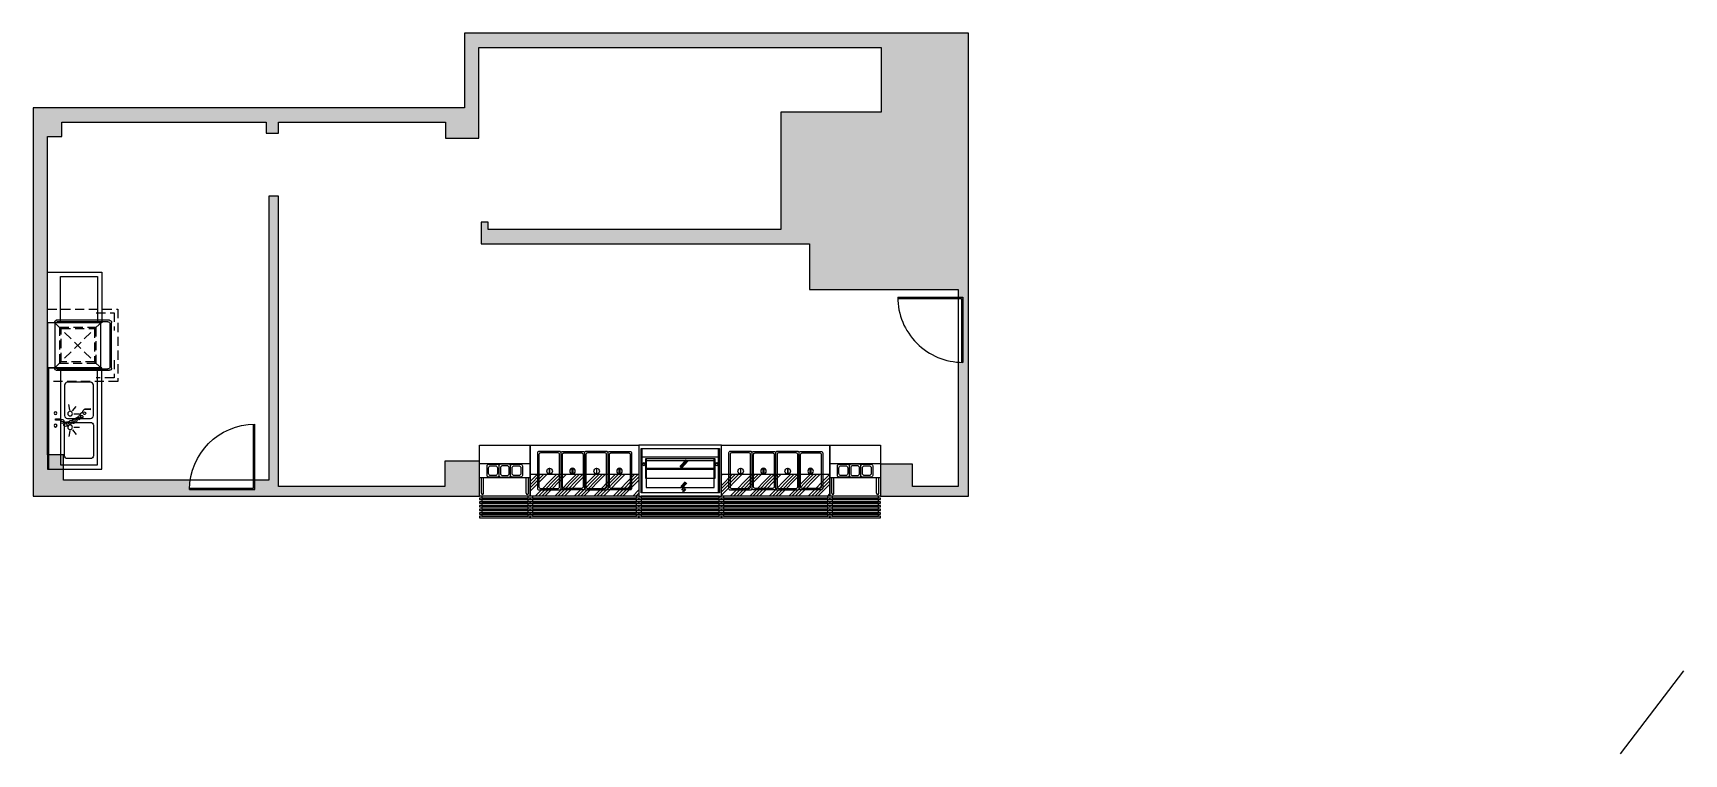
# Model space of a CAD drawing. Header units: millimetres. Extents: x 5908 to 16348, y 14979 to 16693.
# Drawn here: x 5908 to 8189, y 14979 to 15974 of the extents above; entities that cross this region are included whole.
import ezdxf

# ---------------------------------------------------------------- set-up
doc = ezdxf.new("R2010")
doc.units = ezdxf.units.MM
doc.linetypes.add('DASHED', pattern=[19.05, 12.7, -6.35])
doc.linetypes.add('HIDDENX2', pattern=[19.05, 12.7, -6.35])
doc.layers.add('S2000-002 Çizgi', color=7, linetype='Continuous')

# ---------------------------------------------------------------- blocks, each defined once
blk = doc.blocks.new('A$C02F92F7D')
at = {"color": 7}
for points in [[(194.2, 97.1), (97.1, 97.1), (97.1, 194.2)], [(194.2, 99), (99, 99), (99, 194.2)]]:
    blk.add_lwpolyline(points, dxfattribs=at)
blk.add_arc((97.1, 97.1), 97.1, 0.0001, 90.0001, dxfattribs=at)
blk = doc.blocks.new('A$C34105880')
at = {"layer": 'S2000-002 Çizgi'}
for p, q in [((2.5, 33.7), (2.5, 55)), ((5.5, 33.7), (5.5, 55)), ((64.5, 33.7), (64.5, 55)), ((67.5, 33.7), (67.5, 55))]:
    blk.add_line(p, q, dxfattribs=at)
for points in [[(0, 100), (70, 100), (70, 30), (0, 30)], [(0, 55), (0, 75), (70, 75), (70, 55)], [(0, 25), (70, 25), (70, 27), (0, 27)], [(3, 27), (67, 27), (67, 30), (3, 30)], [(3, 22), (67, 22), (67, 25), (3, 25)], [(0, 20), (70, 20), (70, 22), (0, 22)], [(0, 15), (70, 15), (70, 17), (0, 17)], [(0, 10), (70, 10), (70, 12), (0, 12)], [(0, 5), (70, 5), (70, 7), (0, 7)], [(0, 0), (70, 0), (70, 2), (0, 2)], [(3, 17), (67, 17), (67, 20), (3, 20)], [(3, 12), (67, 12), (67, 15), (3, 15)], [(3, 12), (67, 12), (67, 15), (3, 15)], [(3, 12), (67, 12), (67, 15), (3, 15)], [(3, 7), (67, 7), (67, 10), (3, 10)], [(3, 7), (67, 7), (67, 10), (3, 10)], [(3, 2), (67, 2), (67, 5), (3, 5)]]:
    blk.add_lwpolyline(points, close=True, dxfattribs=at)
for points in [[(12.5, 73.8), (24.7, 73.8, -0.414214), (26.7, 71.8), (26.7, 58.2, -0.414214), (24.7, 56.2), (12.5, 56.2, -0.414214), (10.5, 58.2), (10.5, 71.8, -0.414214)], [(15.5, 71.8), (21.7, 71.8, -0.414214), (24.7, 68.8), (24.7, 61.2, -0.414214), (21.7, 58.2), (15.5, 58.2, -0.414214), (12.5, 61.2), (12.5, 68.8, -0.414214)], [(40.9, 73.8), (28.7, 73.8, 0.414214), (26.7, 71.8), (26.7, 58.2, 0.414214), (28.7, 56.2), (40.9, 56.2, 0.414214), (42.9, 58.2), (42.9, 71.8, 0.414214)], [(37.9, 71.8), (31.7, 71.8, 0.414214), (28.7, 68.8), (28.7, 61.2, 0.414214), (31.7, 58.2), (37.9, 58.2, 0.414214), (40.9, 61.2), (40.9, 68.8, 0.414214)], [(44.9, 73.8), (57.1, 73.8, -0.414214), (59.1, 71.8), (59.1, 58.2, -0.414214), (57.1, 56.2), (44.9, 56.2, -0.414214), (42.9, 58.2), (42.9, 71.8, -0.414214)], [(47.9, 71.8), (54.1, 71.8, -0.414214), (57.1, 68.8), (57.1, 61.2, -0.414214), (54.1, 58.2), (47.9, 58.2, -0.414214), (44.9, 61.2), (44.9, 68.8, -0.414214)]]:
    blk.add_lwpolyline(points, format="xyb", close=True, dxfattribs=at)
for centre in [(4, 33.7), (66, 33.7), (66, 33.7)]:
    blk.add_arc(centre, 1.51, 180, 0, dxfattribs=at)
blk = doc.blocks.new('A$C4383204F')
at = {"layer": 'S2000-002 Çizgi'}
for points in [[(51, 32.5), (2, 32.5, 0.414214), (0, 30.5), (0, 2, 0.414214), (2, 0), (51, 0, 0.414214), (53, 2), (53, 30.5, 0.414214)], [(49, 30.5), (4, 30.5, 0.414214), (2, 28.5), (2, 4, 0.414214), (4, 2), (49, 2, 0.414214), (51, 4), (51, 28.5, 0.414214)]]:
    blk.add_lwpolyline(points, format="xyb", close=True, dxfattribs=at)
blk.add_lwpolyline([(29.7, 16.2), (22.2, 16.2), (22.2, 15.4), (29.7, 15.4)], close=True, dxfattribs=at)
blk.add_circle((25.9, 15.8), 3.82, dxfattribs=at)
blk = doc.blocks.new('A$C50303E51')
at = {"layer": 'S2000-002 Çizgi'}
h = blk.add_hatch(dxfattribs=at)
h.set_pattern_fill('ANSI34', color=254, style=0)
h.set_pattern_definition([(45, (-7223.186, -591.372), (-13.470384, 13.470384), []), (45, (-7218.696, -591.372), (-13.470384, 13.470384), []), (45, (-7214.205, -591.372), (-13.470384, 13.470384), []), (45, (-7209.715, -591.372), (-13.470384, 13.470384), [])])
h.paths.add_polyline_path([(150, 60), (150, 30), (0, 30), (0, 60)])
for points in [[(0, 100), (150, 100), (150, 30), (0, 30)], [(0, 60), (150, 60), (150, 30), (0, 30)], [(0, 25), (150, 25), (150, 27), (0, 27)], [(3, 27), (147, 27), (147, 30), (3, 30)], [(3, 22), (147, 22), (147, 25), (3, 25)], [(0, 20), (150, 20), (150, 22), (0, 22)], [(0, 15), (150, 15), (150, 17), (0, 17)], [(0, 10), (150, 10), (150, 12), (0, 12)], [(0, 5), (150, 5), (150, 7), (0, 7)], [(0, 0), (150, 0), (150, 2), (0, 2)], [(3, 17), (147, 17), (147, 20), (3, 20)], [(3, 12), (147, 12), (147, 15), (3, 15)], [(3, 12), (147, 12), (147, 15), (3, 15)], [(3, 12), (147, 12), (147, 15), (3, 15)], [(3, 7), (147, 7), (147, 10), (3, 10)], [(3, 7), (147, 7), (147, 10), (3, 10)], [(3, 2), (147, 2), (147, 5), (3, 5)]]:
    blk.add_lwpolyline(points, close=True, dxfattribs=at)
at = {"layer": 'S2000-002 Çizgi', "rotation": 90}
for p in [(42.5, 38.5), (107.5, 38.5)]:
    blk.add_blockref('A$C4383204F', p, dxfattribs=at)
at = {"layer": 'S2000-002 Çizgi', "extrusion": (0, 0, -1), "zscale": -1, "rotation": 90}
for p in [(-42.5, 38.5), (-107.5, 38.5)]:
    blk.add_blockref('A$C4383204F', p, dxfattribs=at)
blk = doc.blocks.new('A$C20495210')
at = {"layer": 'S2000-002 Çizgi'}
for p, q in [((56.8, 70.9), (65.3, 80)), ((57.7, 69.3), (66.7, 79)), ((58.8, 68.4), (67.7, 77.9)), ((58, 43.3), (63.9, 49.6)), ((59, 41.9), (65.4, 48.6)), ((60.2, 41.1), (66.2, 47.5)), ((59.5, 38.1), (62.3, 41.1)), ((60.4, 36.4), (64, 40.4)), ((61.6, 35.8), (64.8, 39.1))]:
    blk.add_line(p, q, dxfattribs=at)
for points in [[(114, 100), (0, 100), (0, 30), (114, 30)], [(3, 95.8), (111.5, 95.8), (111.5, 34.3), (3, 34.3)], [(3.5, 35.4), (4.6, 35.4), (4.6, 94.6), (3.5, 94.6)], [(3.5, 88), (4.6, 88), (4.6, 94.6), (3.5, 94.6)], [(4.6, 95.8), (109.9, 95.8), (109.9, 83.6), (4.6, 83.6)], [(111, 35.4), (109.9, 35.4), (109.9, 94.6), (111, 94.6)], [(111, 88), (109.9, 88), (109.9, 94.6), (111, 94.6)], [(9.2, 54.4), (105.3, 54.4), (105.3, 81.4), (9.2, 81.4)], [(10.2, 41.9), (104.2, 41.9), (104.2, 81.4), (10.2, 81.4)], [(10.2, 79.2), (104.2, 79.2), (104.2, 81.4), (10.2, 81.4)], [(10.2, 67.1), (104.2, 67.1), (104.2, 68.2), (10.2, 68.2)], [(0, 25), (114, 25), (114, 27), (0, 27)], [(3, 27), (111, 27), (111, 30), (3, 30)], [(3, 22), (111, 22), (111, 25), (3, 25)], [(0, 20), (114, 20), (114, 22), (0, 22)], [(0, 15), (114, 15), (114, 17), (0, 17)], [(0, 10), (114, 10), (114, 12), (0, 12)], [(0, 5), (114, 5), (114, 7), (0, 7)], [(0, 0), (114, 0), (114, 2), (0, 2)], [(3, 17), (111, 17), (111, 20), (3, 20)], [(3, 12), (111, 12), (111, 15), (3, 15)], [(3, 12), (111, 12), (111, 15), (3, 15)], [(3, 12), (111, 12), (111, 15), (3, 15)], [(3, 7), (111, 7), (111, 10), (3, 10)], [(3, 7), (111, 7), (111, 10), (3, 10)], [(3, 2), (111, 2), (111, 5), (3, 5)]]:
    blk.add_lwpolyline(points, close=True, dxfattribs=at)
for centre, radius in [((6.9, 73.9), 2.14), ((6.9, 73.9), 1.59), ((107.6, 73.9), 2.14), ((107.6, 73.9), 1.59)]:
    blk.add_circle(centre, radius, dxfattribs=at)
blk = doc.blocks.new('A$C7ED97EAE')
at = {"layer": 'S2000-002 Çizgi'}
for p, q in [((0, 3), (0, 76.5)), ((2, 78.5), (3.5, 78.5)), ((2, 5), (2, 75)), ((3.5, 88.5), (65.5, 88.5)), ((3.5, 15), (3.5, 88.5)), ((3.5, 78.5), (65.5, 78.5)), ((3.5, 76.5), (3.5, 76.5)), ((65.5, 88.5), (65.5, 15)), ((65.5, 78.5), (67, 78.5)), ((65.5, 76.5), (65.5, 76.5)), ((67, 75), (67, 5)), ((69, 76.5), (69, 3)), ((66, 0), (3, 0)), ((65.5, 15), (3.5, 15)), ((64, 2), (5, 2)), ((67, 15), (65.5, 15))]:
    blk.add_line(p, q, dxfattribs=at)
at = {"layer": 'S2000-002 Çizgi', "linetype": 'DASHED'}
for p, q in [((65.5, 78.5), (3.5, 15)), ((65.5, 15), (3.5, 78.5))]:
    blk.add_line(p, q, dxfattribs=at)
for points in [[(9.5, 21.5), (59.5, 21.5), (59.5, 71.5), (9.5, 71.5)], [(11.5, 23.5), (57.5, 23.5), (57.5, 69.5), (11.5, 69.5)]]:
    blk.add_lwpolyline(points, close=True, dxfattribs=at)
at = {"layer": 'S2000-002 Çizgi'}
for centre, radius, start, end in [((2, 76.5), 2, 90, 180), ((3.5, 75), 1.5, 90, 180), ((65.5, 75), 1.5, 0, 90), ((67, 76.5), 2, 0, 90), ((3, 3), 3, 180, 270), ((5, 5), 3, 180, 270), ((64, 5), 3, 270, 0), ((66, 3), 3, 270, 0)]:
    blk.add_arc(centre, radius, start, end, dxfattribs=at)
blk = doc.blocks.new('A$C7BE05278')
at = {"layer": 'S2000-002 Çizgi'}
h = blk.add_hatch(color=256, dxfattribs=at)
h.paths.add_polyline_path([(4.7, 9.9, -0.025454), (4.8, 10.4, 0.278063), (0.8, 7.5), (1.2, 7.3, -0.265675)])
h.paths.add_polyline_path([(5.4, 10.4, 0.028094), (4.8, 10.4, 0.025454), (4.7, 9.9, -0.030609), (5.2, 9.9, -0.027259)])
h.paths.add_polyline_path([(5.4, 10.4, 0.027259), (5.2, 9.9, -0.171751), (7.9, 9), (7.9, 9), (7.9, 9, -1.347305), (5.2, 7.1, -0.147228), (5.2, 9.9, 0.030609), (4.7, 9.9, 0.138731), (4.7, 7, 1.347306), (8.2, 9.4, 0.162476)])
h.paths.add_polyline_path([(12.5, 12.7), (12.7, 13.1, 0.483116), (4.8, 10.4, -0.028094), (5.4, 10.4, -0.470681)])
for p, q in [((14.4, 47.6), (14.3, 41.7)), ((14.4, 47.6), (14.3, 41.7)), ((16, 47.6), (14.4, 47.6)), ((16, 47.6), (14.4, 47.6)), ((15.1, 47.6), (15, 38.9)), ((15.9, 41.7), (16, 47.6)), ((15.9, 41.7), (16, 47.6)), ((14.3, 41.7), (15.9, 41.7)), ((14.3, 41.7), (15.9, 41.7)), ((0.5, 7.3), (0, 0)), ((0.5, 7.3), (0, 0)), ((0, 0), (1.9, 0)), ((1.5, 7.3), (0.5, 7.3)), ((1.5, 7.3), (0.5, 7.3)), ((1.9, 0), (1.5, 7.3)), ((1.9, 0), (1.5, 7.3))]:
    blk.add_line(p, q, dxfattribs=at)
for centre in [(6.3, 47.8), (23.5, 47.6)]:
    blk.add_circle(centre, 1.99, dxfattribs=at)
for centre, radius, start, end in [((18.1, 21.1), 3.83, 52.4089, 229.1112), ((17.8, 38.9), 2.86, 179.43, 359.43), ((20, 25.6), 3.8, 74.9498, 261.6763), ((19.1, 38.9), 1.6, 359.43, 179.43), ((25.1, 38.8), 7.64, 179.43, 242.0346), ((23.5, 30.9), 5.53, 105.7663, 225.7833), ((19.6, 23.1), 1.26, 261.6763, 52.4089), ((20.6, 27.9), 1.41, 225.7833, 74.9498), ((22.6, 34), 2.23, 242.0346, 105.7663), ((4.8, 5.6), 4.31, 51.245, 156.7533), ((9.4, 8.6), 4.83, 57.0103, 197.5795), ((6.4, 7.6), 1.7, 197.5795, 51.245), ((14.4, 12.6), 4.98, 103.1199, 200.7743), ((11.2, 11.3), 1.54, 200.7743, 57.0103), ((15.6, 16.7), 3.77, 86.0156, 220.6772), ((13.7, 15.7), 1.76, 236.8088, 103.1199), ((16.5, 19.2), 1.37, 229.1112, 116.3243)]:
    blk.add_arc(centre, radius, start, end, dxfattribs=at)
blk.add_solid([(15.9, 41.7), (14.3, 41.7), (16, 47.6), (14.4, 47.6)], dxfattribs=at)
blk = doc.blocks.new('A$C7327736A')
at = {"layer": 'S2000-002 Çizgi'}
for p, q in [((58.3, 44.3), (50.5, 45.4)), ((59.6, 40.5), (53.5, 35.4)), ((63.5, 38.8), (63.5, 30.9)), ((81.9, 38.8), (81.9, 30.9)), ((85.8, 40.5), (91.9, 35.4)), ((87.1, 44.3), (94.9, 45.4))]:
    blk.add_line(p, q, dxfattribs=at)
for points in [[(0, 75), (140, 75), (140, 0), (0, 0)], [(0, 75), (140, 75), (140, 73), (0, 73)], [(0, 57), (134, 57), (134, 6), (0, 6)]]:
    blk.add_lwpolyline(points, close=True, dxfattribs=at)
for points in [[(66, 11.5), (24, 11.5, -0.414214), (20, 15.5), (20, 47.5, -0.414214), (24, 51.5), (66, 51.5, -0.414214), (70, 47.5), (70, 15.5, -0.414214)], [(79.4, 11.5), (121.4, 11.5, 0.414214), (125.4, 15.5), (125.4, 47.5, 0.414214), (121.4, 51.5), (79.4, 51.5, 0.414214), (75.4, 47.5), (75.4, 15.5, 0.414214)]]:
    blk.add_lwpolyline(points, format="xyb", close=True, dxfattribs=at)
for centre in [(63.3, 43.8), (82.1, 43.8)]:
    blk.add_circle(centre, 3.19, dxfattribs=at)
blk.add_blockref('A$C7BE05278', (56.3, 16.2), dxfattribs=at)

msp = doc.modelspace()

# ---------------------------------------------------------------- hatches: boundary and pattern name
at = {"layer": 'S2000-002 Çizgi'}
h = msp.add_hatch(dxfattribs=at)
h.set_pattern_fill('ANSI33', color=9, scale=2)
h.paths.add_polyline_path([(6524.2, 15954.2), (7080.2, 15954.2), (7080.2, 15865.2), (6941.2, 15865.2), (6941.2, 15703.2), (6537.2, 15703.2), (6537.2, 15713.2), (6527.2, 15713.2), (6527.2, 15683.2), (6981.2, 15683.2), (6981.2, 15620.2), (7186.2, 15620.2), (7186.2, 15609.7), (7192.9, 15609.7), (7192.9, 15519.7, -0.018553), (7186.2, 15519.9), (7186.2, 15348.2), (7123.2, 15348.2), (7123.2, 15379.2), (7079.2, 15379.2), (7079.2, 15335.2), (7200.6, 15335.2), (7200.6, 15974.2), (6504.2, 15974.2), (6504.2, 15871.2), (5908.2, 15871.2), (5908.2, 15335.2), (6525.2, 15335.2), (6525.2, 15383.2), (6477.2, 15383.2), (6477.2, 15348.2), (6247.2, 15348.2), (6247.2, 15749.2), (6234.2, 15749.2), (6234.2, 15357.2), (6214.5, 15357.2), (6214.5, 15344.2), (6124.5, 15344.2, -0.036408), (6125.5, 15357.2), (5950.2, 15357.2), (5950.2, 15392.2), (5928.2, 15392.2), (5928.2, 15831.2), (5948.2, 15831.2), (5948.2, 15851.2), (6230.2, 15851.2), (6230.2, 15836.2), (6247.2, 15836.2), (6247.2, 15851.2), (6478.2, 15851.2), (6478.2, 15829.2), (6524.2, 15829.2)])

# ---------------------------------------------------------------- linework, layer by layer
msp.add_line((8101.6, 14979.2), (8189.2, 15093.7))
for points in [[(6234.2, 15749.2), (6234.2, 15357.2), (5950.2, 15357.2), (5950.2, 15392.2), (5928.2, 15392.2), (5928.2, 15831.2), (5948.2, 15831.2), (5948.2, 15851.2), (6230.2, 15851.2), (6230.2, 15836.2), (6247.2, 15836.2), (6247.2, 15851.2), (6478.2, 15851.2), (6478.2, 15829.2), (6524.2, 15829.2), (6524.2, 15954.2), (7080.2, 15954.2), (7080.2, 15865.2), (6941.2, 15865.2), (6941.2, 15703.2), (6537.2, 15703.2), (6537.2, 15713.2), (6527.2, 15713.2), (6527.2, 15683.2), (6981.2, 15683.2), (6981.2, 15620.2), (7186.2, 15620.2), (7186.2, 15348.2), (7123.2, 15348.2), (7123.2, 15379.2), (7079.2, 15379.2), (7079.2, 15335.2), (7200.6, 15335.2), (7200.6, 15974.2), (6504.2, 15974.2), (6504.2, 15871.2), (5908.2, 15871.2), (5908.2, 15335.2), (6525.2, 15335.2), (6525.2, 15383.2), (6477.2, 15383.2), (6477.2, 15348.2), (6247.2, 15348.2), (6247.2, 15749.2)], [(5928.2, 15574.2), (5928.2, 15644.2), (6003.2, 15644.2), (6003.2, 15574.2)], [(5946.2, 15574.2), (5946.2, 15638.2), (5997.2, 15638.2), (5997.2, 15574.2)]]:
    msp.add_lwpolyline(points, close=True, dxfattribs=at)
at = {"layer": 'S2000-002 Çizgi', "linetype": 'HIDDENX2'}
msp.add_lwpolyline([(6025.2, 15593.2), (6025.2, 15493.2), (5928.2, 15493.2), (5928.2, 15593.2)], close=True, dxfattribs=at)
for points in [[(5995.6, 15588.2), (6020.2, 15588.2), (6020.2, 15563.6)], [(6020.2, 15522.8), (6020.2, 15498.2), (5995.6, 15498.2)]]:
    msp.add_lwpolyline(points, dxfattribs=at)

# ---------------------------------------------------------------- block references
at = {"xscale": -1, "rotation": 90}
msp.add_blockref('A$C7327736A', (6003.2, 15512.2), dxfattribs=at)
at = {"layer": 'S2000-002 Çizgi', "xscale": 0.9269047496066807, "yscale": 0.9269047496066807, "zscale": 0.9269047496066807, "rotation": 180}
msp.add_blockref('A$C02F92F7D', (7282.9, 15699.7), dxfattribs=at)
at = {"layer": 'S2000-002 Çizgi', "xscale": -1, "rotation": 90}
msp.add_blockref('A$C7ED97EAE', (6016.7, 15577.7), dxfattribs=at)
at = {"layer": 'S2000-002 Çizgi', "xscale": -0.9269047496066807, "yscale": 0.9269047496066807, "zscale": 0.9269047496066807}
msp.add_blockref('A$C02F92F7D', (6304.5, 15254.2), dxfattribs=at)
at = {"layer": 'S2000-002 Çizgi'}
for name, p in [('A$C34105880', (6525.2, 15305.2)), ('A$C50303E51', (6595.2, 15305.2)), ('A$C20495210', (6745.2, 15305.2)), ('A$C50303E51', (6859.2, 15305.2)), ('A$C34105880', (7009.2, 15305.2))]:
    msp.add_blockref(name, p, dxfattribs=at)

doc.saveas('drawing.dxf')
